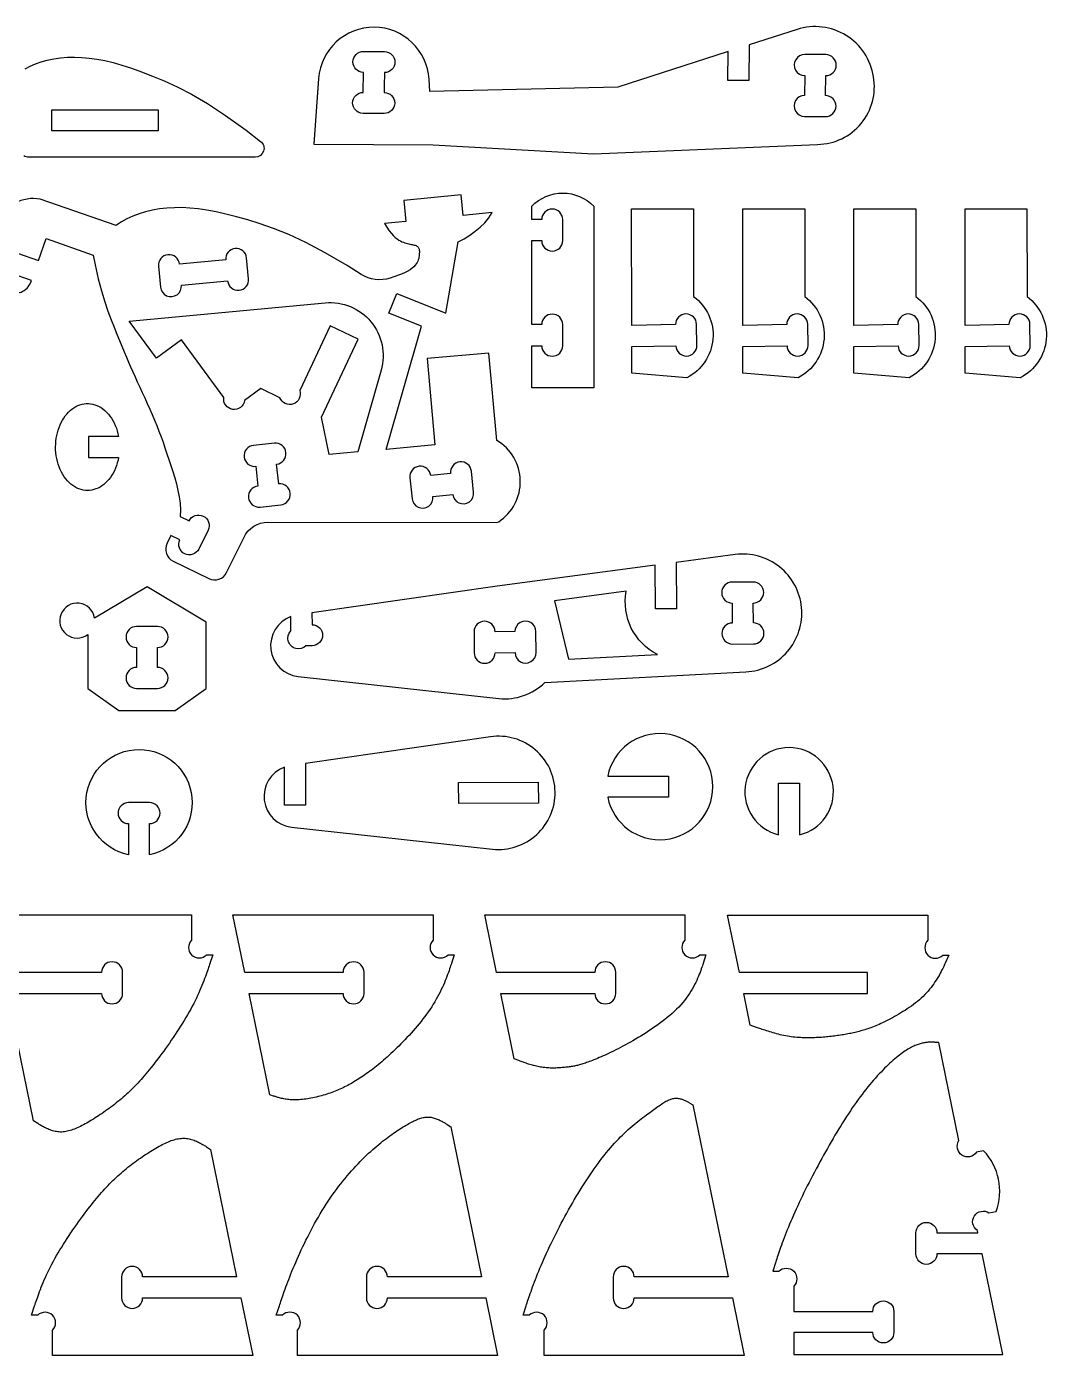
# Model space of a CAD drawing. Extents: x -514 to 537, y 96 to 817.
# Drawn here: x 246.3 to 537.5, y 102.6 to 482 of the extents above; entities that cross this region are included whole.
import ezdxf

# ---------------------------------------------------------------- set-up
doc = ezdxf.new("R2010")
doc.units = 0
doc.layers.add('EXTERNAL_CUT', color=1, linetype='CONTINUOUS')
doc.layers.add('INTERNAL_CUT', color=5, linetype='CONTINUOUS')

msp = doc.modelspace()

# ---------------------------------------------------------------- linework, layer by layer
at = {"layer": 'EXTERNAL_CUT', "flags": 128}
for points in [[(472.15, 448.39, 0.462339), (488.08, 467.7, 0.462339), (466.28, 481.21), (452.57, 476.8), (452.5, 466.58), (446.5, 466.62), (446.56, 474.87), (415.08, 464.74), (361.4, 463.5), (361.2, 466.96, 0.937775), (329.69, 467.18), (328.36, 448.49), (362.36, 448.26), (408.13, 445.69), (472.15, 448.39)], [(245.94, 469.93), (247.33, 470.71), (248.85, 471.4), (250.49, 471.99), (252.23, 472.47), (254.06, 472.84), (255.98, 473.1), (257.96, 473.26), (259.99, 473.3), (262.07, 473.23), (264.19, 473.04), (266.36, 472.73), (268.62, 472.29), (271, 471.72), (273.53, 471), (276.22, 470.13), (279.11, 469.09), (282.22, 467.89), (285.58, 466.5), (289.26, 464.81), (293.35, 462.69), (297.94, 460.01), (303.14, 456.64), (309.03, 452.43), (313.13, 449.25, -0.714484), (311.59, 444.72), (246.96, 444.69, -0.155709), (245.49, 445.16)], [(243.75, 417.29), (249.71, 415.21), (251.9, 421.47), (265.31, 416.78), (265.86, 414), (266.77, 410.04), (267.7, 406.55), (268.62, 403.47), (269.54, 400.74), (270.43, 398.32), (271.29, 396.16), (272.09, 394.2), (272.84, 392.4), (273.53, 390.73), (274.19, 389.16), (274.81, 387.67), (275.42, 386.24), (276.02, 384.83), (276.64, 383.43), (277.27, 382.01), (277.93, 380.55), (278.62, 379.06), (279.32, 377.53), (280.04, 375.97), (280.75, 374.4), (281.46, 372.82), (282.15, 371.23), (282.83, 369.65), (283.47, 368.07), (284.09, 366.49), (284.69, 364.91), (285.27, 363.32), (285.83, 361.71), (286.39, 360.07), (286.95, 358.42), (287.51, 356.72), (288.06, 354.99), (288.6, 353.22), (289.1, 351.42), (289.54, 349.59), (289.89, 347.75), (290.12, 345.89), (290.23, 344.01), (290.18, 342.13), (292.73, 340.88, -0.414214), (296.75, 342.25, -0.414214), (298.11, 338.23), (295.47, 332.85, -0.414214), (291.45, 331.48, -0.414214), (290.08, 335.49), (287.53, 336.75), (286.42, 334.48, 0.414214), (288.14, 329.41), (298.35, 324.39, 0.414214), (303.42, 326.12), (308.41, 336.26, -0.286049), (315.21, 340.49), (380.4, 340.45, 0.145967), (381.09, 340.65, 0.55612), (380.55, 363.83), (378.28, 388.8), (360.67, 387.2), (362.91, 362.58), (348.94, 361.31), (359.01, 396.5), (349.77, 400.19), (352, 405.76), (366.01, 400.16), (369.55, 420.54), (371.25, 421.45), (372.9, 422.47), (374.42, 423.56), (375.82, 424.74), (377.09, 426.01), (378.24, 427.39), (379.27, 428.9), (370.95, 428.04), (370.34, 434.01), (354, 432.34), (354.61, 426.37), (348.53, 425.75), (349.17, 424.7), (349.83, 423.72), (350.45, 422.92), (351.03, 422.28), (351.57, 421.77), (352.08, 421.37), (352.56, 421.06), (353.02, 420.81), (353.46, 420.6), (353.88, 420.42), (354.29, 420.28), (354.68, 420.16), (355.06, 420.06), (355.42, 419.97), (355.76, 419.9), (356.1, 419.84), (356.42, 419.78), (356.72, 419.71), (357.01, 419.65), (357.28, 419.57), (357.53, 419.47), (357.75, 419.36), (357.94, 419.23), (358.09, 419.07), (358.22, 418.88), (358.31, 418.66), (358.38, 418.42), (358.42, 418.15), (358.44, 417.86), (358.44, 417.56), (358.43, 417.23), (358.41, 416.89), (358.37, 416.54), (358.32, 416.18), (358.25, 415.81), (358.15, 415.43), (358.01, 415.04), (357.82, 414.65), (357.58, 414.25), (357.28, 413.85), (356.91, 413.44), (356.43, 413.02), (355.81, 412.59), (355.01, 412.13), (353.99, 411.65), (352.73, 411.13), (351.18, 410.56), (350.08, 410.2, -0.224413), (341.86, 411.24), (337.88, 413.77), (331.59, 417.44), (326.05, 420.34), (321.17, 422.61), (316.84, 424.37), (312.97, 425.73), (309.46, 426.81), (306.22, 427.73), (303.22, 428.5), (300.41, 429.13), (297.79, 429.62), (295.31, 429.98), (292.96, 430.21), (290.7, 430.32), (288.51, 430.31), (286.36, 430.19), (284.27, 429.95), (282.24, 429.6), (280.28, 429.15), (278.41, 428.58), (276.64, 427.91), (274.97, 427.13), (273.43, 426.25), (272.02, 425.27), (271.91, 425.18), (250.23, 432.75, 0.333944), (237.83, 426.38)], [(390.54, 378.91), (390.54, 390.91), (393.38, 390.91, 1), (399.38, 390.91), (399.38, 396.91, 1), (393.38, 396.91), (390.54, 396.91), (390.54, 420.91), (393.38, 420.91, 1), (399.38, 420.91), (399.38, 426.91, 1), (393.38, 426.91), (390.54, 426.91), (390.54, 430.7, -0.428571), (408.23, 430.7), (408.23, 378.91), (390.54, 378.91)], [(419.07, 383.08), (419.07, 390.71), (431.68, 390.91, 1), (437.68, 391), (437.58, 397, 1), (431.58, 396.91), (419.07, 396.71), (419.05, 430.02), (436.73, 430.02), (436.75, 404.94, -0.55612), (434.84, 381.75), (419.07, 383.08)], [(450.79, 383.08), (450.79, 390.71), (463.4, 390.91, 1), (469.4, 391), (469.31, 397, 1), (463.31, 396.91), (450.79, 396.71), (450.77, 430.02), (468.46, 430.02), (468.47, 404.94, -0.55612), (466.56, 381.75), (450.79, 383.08)], [(482.52, 383.08), (482.51, 390.71), (495.12, 390.91, 1), (501.12, 391), (501.03, 397, 1), (495.03, 396.91), (482.51, 396.71), (482.5, 430.02), (500.18, 430.02), (500.19, 404.94, -0.55612), (498.29, 381.75), (482.52, 383.08)], [(514.24, 383.08), (514.24, 390.71), (526.85, 390.91, 1), (532.85, 391), (532.75, 397, 1), (526.75, 396.91), (514.23, 396.71), (514.22, 430.02), (531.9, 430.02), (531.92, 404.94, -0.55612), (530.01, 381.75), (514.24, 383.08)], [(241.2, 406.14, 0.432652), (247.73, 409.55), (241.77, 411.62)], [(275.58, 397.92), (331.55, 403.15, -0.527867), (347.52, 383.9), (340.84, 360.57), (332.65, 359.83), (330.48, 370.5), (340.95, 392.8), (332.94, 396.56), (324.28, 378.1, -0.414214), (322.47, 374.26, -0.414214), (318.63, 376.06), (313.15, 378.64), (308.55, 375.25, -0.414214), (305.13, 372.73, -0.414214), (302.61, 376.15), (290.52, 392.56), (283.4, 387.31), (275.58, 397.92)], [(323.86, 296.44), (381.15, 290.18, 0.225057), (394.24, 294.72), (451.68, 297.77, 0.425796), (467.55, 316.13, 0.425796), (448.57, 331.27), (431.78, 329.04), (431.83, 315.76), (425.83, 315.74), (425.78, 328.24), (380.69, 322.27), (327.78, 314.6), (327.8, 311.24, -0.414214), (330.81, 308.26, -0.414214), (327.82, 305.24), (326.06, 305.24, -1), (321.8, 309.46), (321.79, 313.54, 0.793291), (323.86, 296.44)], [(265.69, 313.13, 0.76331), (256.15, 314.31, 0.76331), (263.76, 308.44), (263.76, 293.04), (272.65, 286.73), (288.75, 286.73), (297.63, 293.04), (297.63, 311.99), (280.7, 322.01), (265.69, 313.13)], [(321.99, 253.42), (379.28, 247.16, 0.45175), (397.2, 263.52, 0.45175), (378.72, 279.23), (325.91, 271.58), (325.96, 259.7), (319.96, 259.67), (319.91, 270.52, 0.793291), (321.99, 253.42)], [(412.22, 268), (429.6, 268), (429.6, 262), (412.22, 262, 0.905035), (442.23, 265, 0.905035), (412.22, 268)], [(275.43, 245.57, -0.905035), (278.43, 275.59, -0.905035), (281.43, 245.57), (281.43, 254.43, 0.414214), (284.43, 257.43, 0.414214), (281.43, 260.43), (275.43, 260.43, 0.414214), (272.43, 257.43, 0.414214), (275.43, 254.43), (275.43, 245.57)], [(461.01, 251.24), (461.01, 266.03), (467.01, 266.03), (467.01, 251.24, 0.886757), (464.01, 276.14, 0.886757), (461.01, 251.24)], [(236.28, 228.4), (293.44, 228.4), (293.44, 221.2, 1), (297.68, 216.95), (299.44, 216.95), (298.56, 214.24), (298.43, 213.84), (298.29, 213.4), (298.13, 212.94), (297.96, 212.44), (297.78, 211.92), (297.58, 211.37), (297.37, 210.79), (297.15, 210.18), (296.91, 209.56), (296.65, 208.91), (296.38, 208.24), (296.1, 207.55), (295.79, 206.85), (295.47, 206.12), (295.14, 205.39), (294.78, 204.63), (294.41, 203.87), (294.02, 203.09), (293.61, 202.3), (293.19, 201.51), (292.74, 200.7), (292.28, 199.89), (291.8, 199.08), (291.31, 198.26), (290.81, 197.45), (290.3, 196.63), (289.78, 195.81), (289.25, 195), (288.72, 194.19), (288.18, 193.38), (287.63, 192.59), (287.09, 191.8), (286.54, 191.03), (286, 190.26), (285.46, 189.51), (284.92, 188.77), (284.38, 188.05), (283.85, 187.35), (283.33, 186.67), (282.82, 186.01), (282.32, 185.37), (281.83, 184.74), (281.34, 184.14), (280.86, 183.55), (280.38, 182.98), (279.91, 182.43), (279.44, 181.89), (278.98, 181.37), (278.51, 180.86), (278.05, 180.36), (277.59, 179.87), (277.14, 179.4), (276.68, 178.94), (276.22, 178.48), (275.75, 178.03), (275.29, 177.59), (274.82, 177.16), (274.35, 176.74), (273.87, 176.32), (273.38, 175.9), (272.9, 175.49), (272.4, 175.08), (271.91, 174.68), (271.41, 174.29), (270.9, 173.9), (270.4, 173.52), (269.89, 173.14), (269.38, 172.77), (268.88, 172.41), (268.37, 172.05), (267.87, 171.7), (267.36, 171.36), (266.86, 171.03), (266.36, 170.71), (265.87, 170.39), (265.38, 170.08), (264.89, 169.79), (264.41, 169.5), (263.94, 169.22), (263.47, 168.95), (263.01, 168.69), (262.56, 168.45), (262.11, 168.21), (261.67, 167.99), (261.23, 167.78), (260.8, 167.58), (260.37, 167.39), (259.95, 167.22), (259.54, 167.07), (259.13, 166.93), (258.72, 166.8), (258.32, 166.69), (257.92, 166.6), (257.52, 166.52), (257.13, 166.46), (256.74, 166.42), (256.36, 166.39), (255.97, 166.39), (255.59, 166.4), (255.22, 166.44), (254.84, 166.49), (254.47, 166.56), (254.11, 166.65), (253.74, 166.75), (253.39, 166.86), (253.04, 166.98), (252.7, 167.11), (252.37, 167.25), (252.05, 167.39), (251.74, 167.54), (251.44, 167.69), (251.15, 167.84), (250.87, 167.99), (250.61, 168.14), (250.36, 168.29), (250.12, 168.43), (249.9, 168.57), (249.7, 168.69), (249.51, 168.81), (248.33, 169.56)], [(368.39, 216.95), (367.51, 214.24), (367.38, 213.84), (367.23, 213.41), (367.08, 212.94), (366.91, 212.45), (366.72, 211.93), (366.52, 211.39), (366.31, 210.82), (366.08, 210.24), (365.84, 209.63), (365.58, 209.01), (365.3, 208.36), (365.01, 207.71), (364.69, 207.04), (364.36, 206.36), (364.02, 205.68), (363.65, 204.98), (363.26, 204.28), (362.85, 203.58), (362.43, 202.87), (361.98, 202.17), (361.51, 201.46), (361.02, 200.76), (360.52, 200.05), (360, 199.35), (359.47, 198.66), (358.93, 197.97), (358.37, 197.28), (357.81, 196.61), (357.24, 195.93), (356.66, 195.27), (356.08, 194.62), (355.5, 193.98), (354.91, 193.34), (354.33, 192.72), (353.74, 192.12), (353.16, 191.52), (352.58, 190.94), (352.01, 190.38), (351.45, 189.83), (350.89, 189.3), (350.34, 188.78), (349.8, 188.29), (349.27, 187.8), (348.75, 187.34), (348.23, 186.88), (347.72, 186.44), (347.22, 186.02), (346.72, 185.61), (346.23, 185.21), (345.74, 184.82), (345.26, 184.45), (344.79, 184.08), (344.31, 183.73), (343.85, 183.39), (343.38, 183.06), (342.92, 182.73), (342.47, 182.42), (342.02, 182.11), (341.56, 181.82), (341.12, 181.53), (340.67, 181.24), (340.23, 180.97), (339.78, 180.7), (339.34, 180.44), (338.9, 180.19), (338.45, 179.94), (338.01, 179.7), (337.56, 179.47), (337.12, 179.25), (336.67, 179.03), (336.22, 178.81), (335.77, 178.61), (335.31, 178.41), (334.85, 178.21), (334.39, 178.03), (333.93, 177.84), (333.45, 177.67), (332.98, 177.5), (332.5, 177.34), (332.01, 177.18), (331.52, 177.02), (331.02, 176.88), (330.52, 176.74), (330.02, 176.6), (329.52, 176.48), (329.01, 176.36), (328.51, 176.25), (328.01, 176.14), (327.51, 176.05), (327.01, 175.96), (326.52, 175.88), (326.03, 175.81), (325.54, 175.74), (325.06, 175.69), (324.59, 175.65), (324.13, 175.61), (323.68, 175.59), (323.23, 175.57), (322.8, 175.57), (322.38, 175.58), (321.96, 175.59), (321.57, 175.62), (321.18, 175.65), (320.8, 175.69), (320.44, 175.74), (320.09, 175.8), (319.75, 175.85), (319.43, 175.92), (319.12, 175.98), (318.82, 176.05), (318.54, 176.12), (318.27, 176.2), (318.02, 176.27), (317.78, 176.34), (317.55, 176.41), (317.34, 176.48), (317.14, 176.54), (316.96, 176.6), (316.8, 176.66), (315.75, 177.02), (309.82, 205.98), (336.66, 205.98, 1), (342.66, 205.98), (342.66, 211.98, 1), (336.66, 211.98), (308.59, 211.98), (305.23, 228.4), (362.39, 228.4), (362.39, 221.2, 1), (366.63, 216.95), (368.39, 216.95)], [(385.52, 187.28), (381.69, 205.98), (408.53, 205.98, 1), (414.53, 205.98), (414.53, 211.98, 1), (408.53, 211.98), (380.46, 211.98), (377.1, 228.4), (434.26, 228.4), (434.26, 221.2, 1), (438.5, 216.95), (440.26, 216.95), (439.38, 214.24), (439.25, 213.84), (439.1, 213.41), (438.94, 212.95), (438.77, 212.46), (438.57, 211.95), (438.37, 211.41), (438.14, 210.85), (437.89, 210.28), (437.63, 209.69), (437.34, 209.08), (437.03, 208.47), (436.69, 207.84), (436.34, 207.2), (435.95, 206.56), (435.54, 205.92), (435.11, 205.27), (434.64, 204.62), (434.15, 203.98), (433.63, 203.34), (433.07, 202.7), (432.49, 202.08), (431.88, 201.46), (431.24, 200.85), (430.59, 200.24), (429.91, 199.65), (429.21, 199.06), (428.5, 198.49), (427.77, 197.92), (427.03, 197.37), (426.28, 196.82), (425.52, 196.29), (424.76, 195.76), (423.99, 195.25), (423.22, 194.75), (422.45, 194.27), (421.69, 193.79), (420.93, 193.33), (420.17, 192.89), (419.42, 192.45), (418.69, 192.04), (417.96, 191.63), (417.25, 191.24), (416.55, 190.87), (415.86, 190.51), (415.19, 190.16), (414.53, 189.83), (413.88, 189.51), (413.25, 189.2), (412.64, 188.91), (412.04, 188.63), (411.45, 188.36), (410.88, 188.1), (410.33, 187.86), (409.8, 187.63), (409.28, 187.41), (408.78, 187.21), (408.3, 187.01), (407.84, 186.83), (407.4, 186.66), (406.98, 186.5), (406.58, 186.35), (406.2, 186.21), (405.83, 186.08), (405.48, 185.96), (405.14, 185.85), (404.81, 185.75), (404.49, 185.66), (404.18, 185.57), (403.88, 185.49), (403.58, 185.42), (403.28, 185.35), (402.99, 185.28), (402.7, 185.22), (402.41, 185.17), (402.12, 185.12), (401.83, 185.07), (401.53, 185.03), (401.22, 184.98), (400.91, 184.94), (400.59, 184.9), (400.26, 184.86), (399.92, 184.83), (399.58, 184.79), (399.23, 184.76), (398.87, 184.73), (398.5, 184.7), (398.13, 184.68), (397.76, 184.67), (397.38, 184.65), (396.99, 184.65), (396.6, 184.64), (396.21, 184.65), (395.82, 184.66), (395.42, 184.67), (395.03, 184.7), (394.63, 184.73), (394.23, 184.77), (393.83, 184.81), (393.43, 184.87), (393.03, 184.93), (392.63, 185.01), (392.23, 185.09), (391.84, 185.17), (391.46, 185.27), (391.07, 185.36), (390.7, 185.46), (390.33, 185.57), (389.97, 185.68), (389.62, 185.78), (389.28, 185.89), (388.95, 186), (388.63, 186.11), (388.33, 186.22), (388.04, 186.32), (387.76, 186.42), (387.51, 186.52), (387.26, 186.61), (387.04, 186.7), (386.83, 186.77), (385.52, 187.28)], [(452.89, 196.91), (451.05, 205.92), (486.42, 205.92), (486.42, 211.92), (449.82, 211.92), (446.46, 228.34), (503.62, 228.34), (503.62, 221.14, 0.414214), (503.62, 216.89, 0.414214), (507.86, 216.89), (509.62, 216.89), (508.57, 214.59), (508.41, 214.25), (508.24, 213.89), (508.05, 213.5), (507.85, 213.08), (507.64, 212.65), (507.4, 212.2), (507.15, 211.74), (506.89, 211.26), (506.61, 210.76), (506.3, 210.26), (505.99, 209.75), (505.65, 209.24), (505.29, 208.71), (504.92, 208.19), (504.52, 207.67), (504.11, 207.15), (503.68, 206.63), (503.22, 206.12), (502.74, 205.61), (502.25, 205.12), (501.73, 204.63), (501.2, 204.16), (500.65, 203.69), (500.08, 203.24), (499.51, 202.79), (498.92, 202.36), (498.32, 201.94), (497.72, 201.53), (497.12, 201.13), (496.51, 200.75), (495.9, 200.37), (495.29, 200.01), (494.69, 199.66), (494.09, 199.33), (493.5, 199), (492.91, 198.69), (492.34, 198.4), (491.78, 198.12), (491.23, 197.85), (490.7, 197.6), (490.18, 197.36), (489.68, 197.13), (489.19, 196.92), (488.72, 196.72), (488.26, 196.53), (487.8, 196.35), (487.36, 196.18), (486.92, 196.02), (486.5, 195.87), (486.08, 195.73), (485.66, 195.6), (485.25, 195.47), (484.84, 195.35), (484.44, 195.24), (484.04, 195.13), (483.64, 195.03), (483.24, 194.93), (482.84, 194.83), (482.43, 194.74), (482.03, 194.65), (481.62, 194.56), (481.21, 194.48), (480.79, 194.4), (480.38, 194.32), (479.96, 194.24), (479.53, 194.17), (479.11, 194.1), (478.68, 194.03), (478.24, 193.96), (477.8, 193.9), (477.36, 193.84), (476.92, 193.78), (476.47, 193.73), (476.02, 193.67), (475.56, 193.62), (475.1, 193.58), (474.63, 193.53), (474.16, 193.49), (473.69, 193.45), (473.21, 193.42), (472.73, 193.38), (472.25, 193.35), (471.76, 193.33), (471.27, 193.31), (470.77, 193.29), (470.27, 193.28), (469.77, 193.27), (469.26, 193.27), (468.75, 193.27), (468.24, 193.29), (467.73, 193.3), (467.21, 193.33), (466.69, 193.36), (466.17, 193.4), (465.65, 193.45), (465.13, 193.51), (464.61, 193.58), (464.08, 193.66), (463.55, 193.74), (463.03, 193.84), (462.5, 193.94), (461.97, 194.06), (461.45, 194.18), (460.94, 194.3), (460.42, 194.43), (459.92, 194.57), (459.43, 194.71), (458.94, 194.85), (458.47, 194.99), (458.01, 195.14), (457.56, 195.28), (457.13, 195.42), (456.72, 195.56), (456.33, 195.69), (455.95, 195.82), (455.6, 195.95), (455.27, 196.06), (454.96, 196.17), (454.68, 196.27), (452.89, 196.91)], [(248.33, 169.56), (240.87, 205.98), (267.72, 205.98, 1), (273.72, 205.98), (273.72, 211.98, 1), (267.72, 211.98), (239.65, 211.98)], [(506.77, 191.9), (506.06, 191.96), (505.95, 191.97), (505.83, 191.98), (505.7, 191.99), (505.56, 192), (505.41, 192.01), (505.25, 192.02), (505.08, 192.03), (504.9, 192.04), (504.71, 192.04), (504.52, 192.04), (504.32, 192.03), (504.11, 192.03), (503.89, 192.02), (503.67, 192), (503.44, 191.98), (503.21, 191.96), (502.96, 191.92), (502.72, 191.89), (502.46, 191.84), (502.2, 191.79), (501.94, 191.73), (501.67, 191.66), (501.39, 191.59), (501.11, 191.5), (500.83, 191.41), (500.53, 191.3), (500.23, 191.19), (499.92, 191.06), (499.61, 190.92), (499.28, 190.76), (498.95, 190.59), (498.61, 190.41), (498.26, 190.21), (497.9, 190), (497.53, 189.77), (497.15, 189.52), (496.76, 189.26), (496.36, 188.98), (495.95, 188.67), (495.53, 188.35), (495.1, 188.01), (494.65, 187.65), (494.2, 187.27), (493.73, 186.87), (493.26, 186.45), (492.77, 186.01), (492.28, 185.55), (491.78, 185.07), (491.27, 184.57), (490.76, 184.06), (490.24, 183.52), (489.71, 182.97), (489.18, 182.39), (488.64, 181.8), (488.11, 181.19), (487.56, 180.56), (487.02, 179.91), (486.47, 179.24), (485.92, 178.55), (485.37, 177.85), (484.82, 177.13), (484.26, 176.39), (483.71, 175.63), (483.16, 174.86), (482.61, 174.07), (482.05, 173.26), (481.5, 172.44), (480.95, 171.61), (480.4, 170.77), (479.84, 169.91), (479.29, 169.03), (478.74, 168.15), (478.19, 167.26), (477.65, 166.35), (477.1, 165.44), (476.55, 164.51), (476.01, 163.58), (475.47, 162.64), (474.92, 161.69), (474.39, 160.73), (473.85, 159.77), (473.31, 158.8), (472.78, 157.83), (472.25, 156.85), (471.73, 155.87), (471.21, 154.9), (470.7, 153.92), (470.19, 152.94), (469.7, 151.97), (469.2, 151), (468.72, 150.03), (468.25, 149.07), (467.78, 148.12), (467.33, 147.18), (466.88, 146.24), (466.45, 145.32), (466.03, 144.4), (465.62, 143.5), (465.23, 142.62), (464.85, 141.74), (464.48, 140.89), (464.13, 140.05), (463.79, 139.23), (463.47, 138.43), (463.16, 137.65), (462.86, 136.89), (462.58, 136.15), (462.31, 135.43), (462.06, 134.74), (461.81, 134.07), (461.58, 133.43), (461.37, 132.81), (461.16, 132.23), (460.97, 131.67), (460.79, 131.14), (460.63, 130.64), (460.47, 130.17), (460.33, 129.73), (460.2, 129.33), (459.32, 126.62), (461.07, 126.62, -1), (465.32, 122.37), (465.32, 115.17), (487.9, 115.17, -1), (493.9, 115.17), (493.9, 109.17, -1), (487.9, 109.17), (465.32, 109.17), (465.32, 102.85), (525, 102.85), (519.11, 131.59), (506.2, 131.59, -1), (500.2, 131.59), (500.2, 137.59, -1), (506.2, 137.59), (517.88, 137.59), (517.74, 138.3, -1), (521.05, 143.3), (523.08, 143.72, 0.285714), (519.53, 161.04), (517.5, 160.63, -0.414214), (513.34, 159.78, -0.414214), (512.49, 163.93), (506.77, 191.9)], [(436.56, 174.12), (446.62, 125.02), (419.78, 125.02, 1), (413.78, 125.02), (413.78, 119.02, 1), (419.78, 119.02), (447.85, 119.02), (451.21, 102.6), (394.05, 102.6), (394.05, 109.8, 1), (389.81, 114.05), (388.05, 114.05), (388.93, 116.76), (389.06, 117.16), (389.2, 117.6), (389.36, 118.06), (389.53, 118.56), (389.7, 119.09), (389.9, 119.65), (390.1, 120.24), (390.32, 120.86), (390.55, 121.5), (390.79, 122.17), (391.04, 122.86), (391.31, 123.58), (391.6, 124.32), (391.89, 125.08), (392.2, 125.86), (392.52, 126.66), (392.86, 127.48), (393.21, 128.32), (393.58, 129.17), (393.96, 130.04), (394.36, 130.93), (394.76, 131.83), (395.18, 132.74), (395.62, 133.67), (396.06, 134.6), (396.52, 135.54), (396.99, 136.49), (397.46, 137.44), (397.95, 138.4), (398.45, 139.36), (398.95, 140.32), (399.46, 141.29), (399.99, 142.25), (400.51, 143.21), (401.05, 144.17), (401.59, 145.13), (402.13, 146.07), (402.68, 147.02), (403.23, 147.95), (403.79, 148.87), (404.35, 149.79), (404.91, 150.69), (405.48, 151.58), (406.05, 152.46), (406.62, 153.32), (407.2, 154.18), (407.77, 155.01), (408.35, 155.84), (408.93, 156.65), (409.51, 157.44), (410.08, 158.22), (410.66, 158.98), (411.24, 159.72), (411.82, 160.45), (412.4, 161.16), (412.98, 161.84), (413.56, 162.51), (414.14, 163.16), (414.71, 163.78), (415.29, 164.39), (415.86, 164.97), (416.43, 165.53), (416.99, 166.07), (417.55, 166.6), (418.1, 167.1), (418.65, 167.59), (419.2, 168.06), (419.73, 168.51), (420.26, 168.94), (420.78, 169.36), (421.3, 169.77), (421.8, 170.16), (422.29, 170.54), (422.78, 170.9), (423.25, 171.25), (423.71, 171.59), (424.16, 171.91), (424.59, 172.23), (425.01, 172.53), (425.42, 172.83), (425.81, 173.11), (426.19, 173.39), (426.56, 173.65), (426.92, 173.9), (427.26, 174.14), (427.6, 174.37), (427.93, 174.58), (428.24, 174.78), (428.55, 174.97), (428.85, 175.15), (429.15, 175.31), (429.44, 175.45), (429.72, 175.58), (430, 175.7), (430.28, 175.8), (430.55, 175.88), (430.82, 175.95), (431.08, 176), (431.35, 176.03), (431.61, 176.05), (431.88, 176.04), (432.14, 176.03), (432.4, 176), (432.65, 175.95), (432.9, 175.9), (433.15, 175.83), (433.4, 175.76), (433.63, 175.67), (433.86, 175.59), (434.09, 175.49), (434.31, 175.4), (434.51, 175.3), (434.72, 175.2), (434.91, 175.1), (435.09, 175), (435.26, 174.9), (435.42, 174.81), (435.57, 174.72), (435.7, 174.64), (436.56, 174.12)], [(367.39, 167.91), (376.17, 125.02), (349.33, 125.02, 1), (343.33, 125.02), (343.33, 119.02, 1), (349.33, 119.02), (377.4, 119.02), (380.76, 102.6), (323.61, 102.6), (323.61, 109.8, 1), (319.36, 114.05), (317.61, 114.05), (318.48, 116.76), (318.62, 117.16), (318.76, 117.6), (318.91, 118.06), (319.08, 118.56), (319.26, 119.09), (319.45, 119.65), (319.66, 120.24), (319.87, 120.86), (320.1, 121.5), (320.34, 122.17), (320.6, 122.86), (320.87, 123.58), (321.15, 124.32), (321.45, 125.08), (321.76, 125.86), (322.08, 126.66), (322.42, 127.48), (322.77, 128.32), (323.14, 129.17), (323.52, 130.04), (323.91, 130.93), (324.32, 131.83), (324.74, 132.74), (325.18, 133.66), (325.62, 134.59), (326.08, 135.52), (326.56, 136.46), (327.04, 137.4), (327.53, 138.34), (328.04, 139.29), (328.55, 140.23), (329.08, 141.17), (329.61, 142.1), (330.16, 143.03), (330.71, 143.95), (331.27, 144.86), (331.84, 145.75), (332.41, 146.64), (333, 147.51), (333.59, 148.36), (334.18, 149.2), (334.78, 150.02), (335.39, 150.83), (336, 151.61), (336.61, 152.39), (337.23, 153.14), (337.85, 153.88), (338.46, 154.6), (339.08, 155.3), (339.7, 155.99), (340.32, 156.66), (340.94, 157.31), (341.55, 157.94), (342.16, 158.56), (342.77, 159.16), (343.37, 159.74), (343.97, 160.3), (344.56, 160.85), (345.14, 161.37), (345.72, 161.88), (346.29, 162.37), (346.85, 162.84), (347.4, 163.3), (347.95, 163.74), (348.49, 164.16), (349.02, 164.57), (349.54, 164.96), (350.05, 165.34), (350.55, 165.7), (351.04, 166.05), (351.53, 166.38), (352, 166.7), (352.47, 167), (352.92, 167.29), (353.37, 167.57), (353.8, 167.84), (354.23, 168.09), (354.64, 168.34), (355.04, 168.57), (355.43, 168.79), (355.82, 169), (356.19, 169.2), (356.55, 169.38), (356.9, 169.56), (357.25, 169.72), (357.59, 169.87), (357.92, 170.01), (358.24, 170.13), (358.56, 170.25), (358.88, 170.35), (359.18, 170.43), (359.49, 170.51), (359.79, 170.56), (360.09, 170.61), (360.38, 170.64), (360.67, 170.66), (360.97, 170.66), (361.26, 170.65), (361.55, 170.62), (361.84, 170.58), (362.13, 170.52), (362.42, 170.45), (362.7, 170.37), (362.99, 170.28), (363.27, 170.19), (363.54, 170.08), (363.82, 169.96), (364.08, 169.85), (364.34, 169.72), (364.59, 169.6), (364.84, 169.47), (365.07, 169.34), (365.3, 169.21), (365.51, 169.09), (365.72, 168.97), (365.91, 168.85), (366.09, 168.74), (366.26, 168.63), (366.41, 168.53), (367.39, 167.91)], [(298.83, 161.44), (306.29, 125.02), (279.45, 125.02, 1), (273.45, 125.02), (273.45, 119.02, 1), (279.45, 119.02), (307.52, 119.02), (310.88, 102.6), (253.72, 102.6), (253.72, 109.8, 1), (249.48, 114.05), (247.72, 114.05), (248.6, 116.76), (248.73, 117.16), (248.88, 117.59), (249.03, 118.06), (249.2, 118.56), (249.39, 119.08), (249.58, 119.63), (249.79, 120.21), (250.02, 120.81), (250.26, 121.44), (250.51, 122.09), (250.78, 122.76), (251.07, 123.45), (251.37, 124.15), (251.69, 124.87), (252.03, 125.61), (252.38, 126.37), (252.75, 127.13), (253.14, 127.91), (253.55, 128.7), (253.98, 129.49), (254.42, 130.29), (254.88, 131.1), (255.36, 131.92), (255.85, 132.74), (256.35, 133.55), (256.86, 134.37), (257.38, 135.19), (257.91, 136), (258.44, 136.81), (258.98, 137.61), (259.53, 138.41), (260.07, 139.2), (260.62, 139.97), (261.16, 140.74), (261.71, 141.49), (262.25, 142.23), (262.78, 142.94), (263.31, 143.65), (263.83, 144.33), (264.34, 144.99), (264.84, 145.63), (265.34, 146.25), (265.83, 146.86), (266.31, 147.44), (266.78, 148.01), (267.26, 148.57), (267.72, 149.11), (268.19, 149.63), (268.65, 150.14), (269.11, 150.64), (269.57, 151.12), (270.03, 151.6), (270.49, 152.06), (270.95, 152.52), (271.41, 152.97), (271.87, 153.4), (272.34, 153.84), (272.82, 154.26), (273.29, 154.68), (273.78, 155.1), (274.27, 155.51), (274.76, 155.91), (275.26, 156.31), (275.76, 156.71), (276.26, 157.1), (276.77, 157.48), (277.27, 157.86), (277.78, 158.23), (278.29, 158.59), (278.79, 158.95), (279.3, 159.29), (279.8, 159.64), (280.3, 159.97), (280.8, 160.29), (281.3, 160.61), (281.79, 160.91), (282.27, 161.21), (282.75, 161.5), (283.22, 161.78), (283.69, 162.05), (284.15, 162.3), (284.61, 162.55), (285.05, 162.79), (285.5, 163.01), (285.93, 163.22), (286.36, 163.42), (286.79, 163.6), (287.21, 163.78), (287.63, 163.93), (288.04, 164.07), (288.44, 164.2), (288.85, 164.31), (289.25, 164.4), (289.64, 164.48), (290.03, 164.54), (290.42, 164.58), (290.81, 164.6), (291.19, 164.61), (291.57, 164.59), (291.95, 164.56), (292.32, 164.51), (292.69, 164.44), (293.06, 164.35), (293.42, 164.25), (293.77, 164.14), (294.12, 164.02), (294.46, 163.89), (294.79, 163.75), (295.11, 163.61), (295.42, 163.46), (295.72, 163.31), (296.01, 163.16), (296.29, 163.01), (296.55, 162.86), (296.8, 162.71), (297.04, 162.57), (297.26, 162.43), (297.46, 162.31), (297.65, 162.19), (298.83, 161.44)]]:
    msp.add_lwpolyline(points, format="xyb", dxfattribs=at)
msp.add_lwpolyline([(264.01, 364.97), (264.01, 358.97), (272.58, 358.97), (272.42, 358.18), (272.21, 357.41), (271.97, 356.65), (271.7, 355.93), (271.39, 355.22), (271.04, 354.55), (270.67, 353.91), (270.26, 353.31), (269.82, 352.74), (269.36, 352.21), (268.87, 351.73), (268.36, 351.28), (267.83, 350.89), (267.28, 350.54), (266.71, 350.25), (266.13, 350), (265.54, 349.81), (264.93, 349.67), (264.32, 349.59), (263.71, 349.56), (263.09, 349.59), (262.48, 349.68), (261.87, 349.82), (261.27, 350.02), (260.67, 350.27), (260.1, 350.58), (259.53, 350.95), (258.99, 351.36), (258.46, 351.83), (257.97, 352.34), (257.49, 352.9), (257.05, 353.5), (256.64, 354.15), (256.26, 354.83), (255.91, 355.54), (255.61, 356.29), (255.34, 357.06), (255.11, 357.85), (254.92, 358.66), (254.78, 359.48), (254.68, 360.31), (254.61, 361.15), (254.59, 361.98), (254.62, 362.82), (254.68, 363.64), (254.78, 364.46), (254.92, 365.26), (255.1, 366.05), (255.32, 366.81), (255.57, 367.56), (255.86, 368.28), (256.19, 368.97), (256.54, 369.63), (256.93, 370.25), (257.35, 370.84), (257.79, 371.4), (258.26, 371.91), (258.76, 372.38), (259.28, 372.8), (259.82, 373.18), (260.38, 373.51), (260.95, 373.79), (261.54, 374.01), (262.14, 374.18), (262.74, 374.3), (263.36, 374.36), (263.97, 374.37), (264.59, 374.32), (265.2, 374.21), (265.81, 374.04), (266.4, 373.82), (266.99, 373.55), (267.57, 373.22), (268.12, 372.84), (268.66, 372.4), (269.17, 371.92), (269.66, 371.39), (270.12, 370.81), (270.56, 370.19), (270.96, 369.53), (271.32, 368.84), (271.65, 368.11), (271.94, 367.36), (272.2, 366.58), (272.41, 365.78), (272.58, 364.97), (264.01, 364.97)], dxfattribs=at)
at = {"layer": 'INTERNAL_CUT', "flags": 128}
for points in [[(348.43, 464.87), (348.42, 463.2, -1), (348.38, 457.2), (342.38, 457.24, -1), (342.42, 463.24), (342.46, 468.92, -1), (342.5, 474.92), (348.5, 474.88, -1), (348.46, 468.88), (348.43, 464.87)], [(468.38, 456.37), (474.38, 456.32, 0.414214), (477.4, 459.3, 0.414214), (474.42, 462.32), (474.46, 468.01, 0.414214), (477.48, 470.99, 0.414214), (474.5, 474.01), (468.5, 474.05, 1), (468.46, 468.05), (468.42, 462.37, 1), (468.38, 456.37)], [(284.54, 407.63, 1), (290.51, 408.19), (303.72, 409.43, 1), (309.69, 409.99), (309.13, 415.96, 1), (303.16, 415.4), (289.95, 414.17, 1), (283.98, 413.61), (284.54, 407.63)], [(312.96, 344.84), (318.92, 345.47, 0.414214), (321.59, 348.77, 0.414214), (318.29, 351.44), (317.69, 357.09, 1), (317.06, 363.06), (311.09, 362.43, 0.414214), (308.42, 359.13, 0.414214), (311.72, 356.46), (312.32, 350.81, 0.414214), (309.66, 347.51, 0.414214), (312.96, 344.84)], [(356.36, 347.22, 1), (362.33, 347.86), (367.98, 348.46, 1), (373.94, 349.09), (373.31, 355.06, 1), (367.34, 354.42), (361.69, 353.82, 1), (355.73, 353.19), (356.36, 347.22)], [(447.82, 305.72), (453.82, 305.75, 0.414214), (456.81, 308.76, 0.414214), (453.79, 311.75), (453.77, 317.43, 0.414214), (456.76, 320.44, 0.414214), (453.75, 323.43), (447.75, 323.41, 0.414214), (444.76, 320.4, 0.414214), (447.77, 317.41), (447.79, 311.72, 0.414214), (444.81, 308.71, 0.414214), (447.82, 305.72)], [(400.99, 301.4), (426.39, 302.75, -0.331221), (417.5, 320.78), (396.98, 318.06), (400.99, 301.4)], [(374.08, 303.22, 1), (380.08, 303.24), (385.76, 303.26, 1), (391.76, 303.29), (391.74, 309.29, 1), (385.74, 309.26), (380.06, 309.24, 1), (374.06, 309.22), (374.08, 303.22)], [(277.7, 310.73, 1), (277.7, 304.73), (277.7, 299.04, 1), (277.7, 293.04), (283.7, 293.04, 1), (283.7, 299.04), (283.7, 304.73, 1), (283.7, 310.73), (277.7, 310.73)]]:
    msp.add_lwpolyline(points, format="xyb", dxfattribs=at)
for points in [[(253.57, 452.27), (253.57, 458.27), (283.88, 458.29), (283.89, 452.29), (253.57, 452.27)], [(369.68, 260.19), (369.66, 266.19), (392.39, 266.28), (392.42, 260.28), (369.68, 260.19)]]:
    msp.add_lwpolyline(points, dxfattribs=at)

doc.saveas('drawing.dxf')
